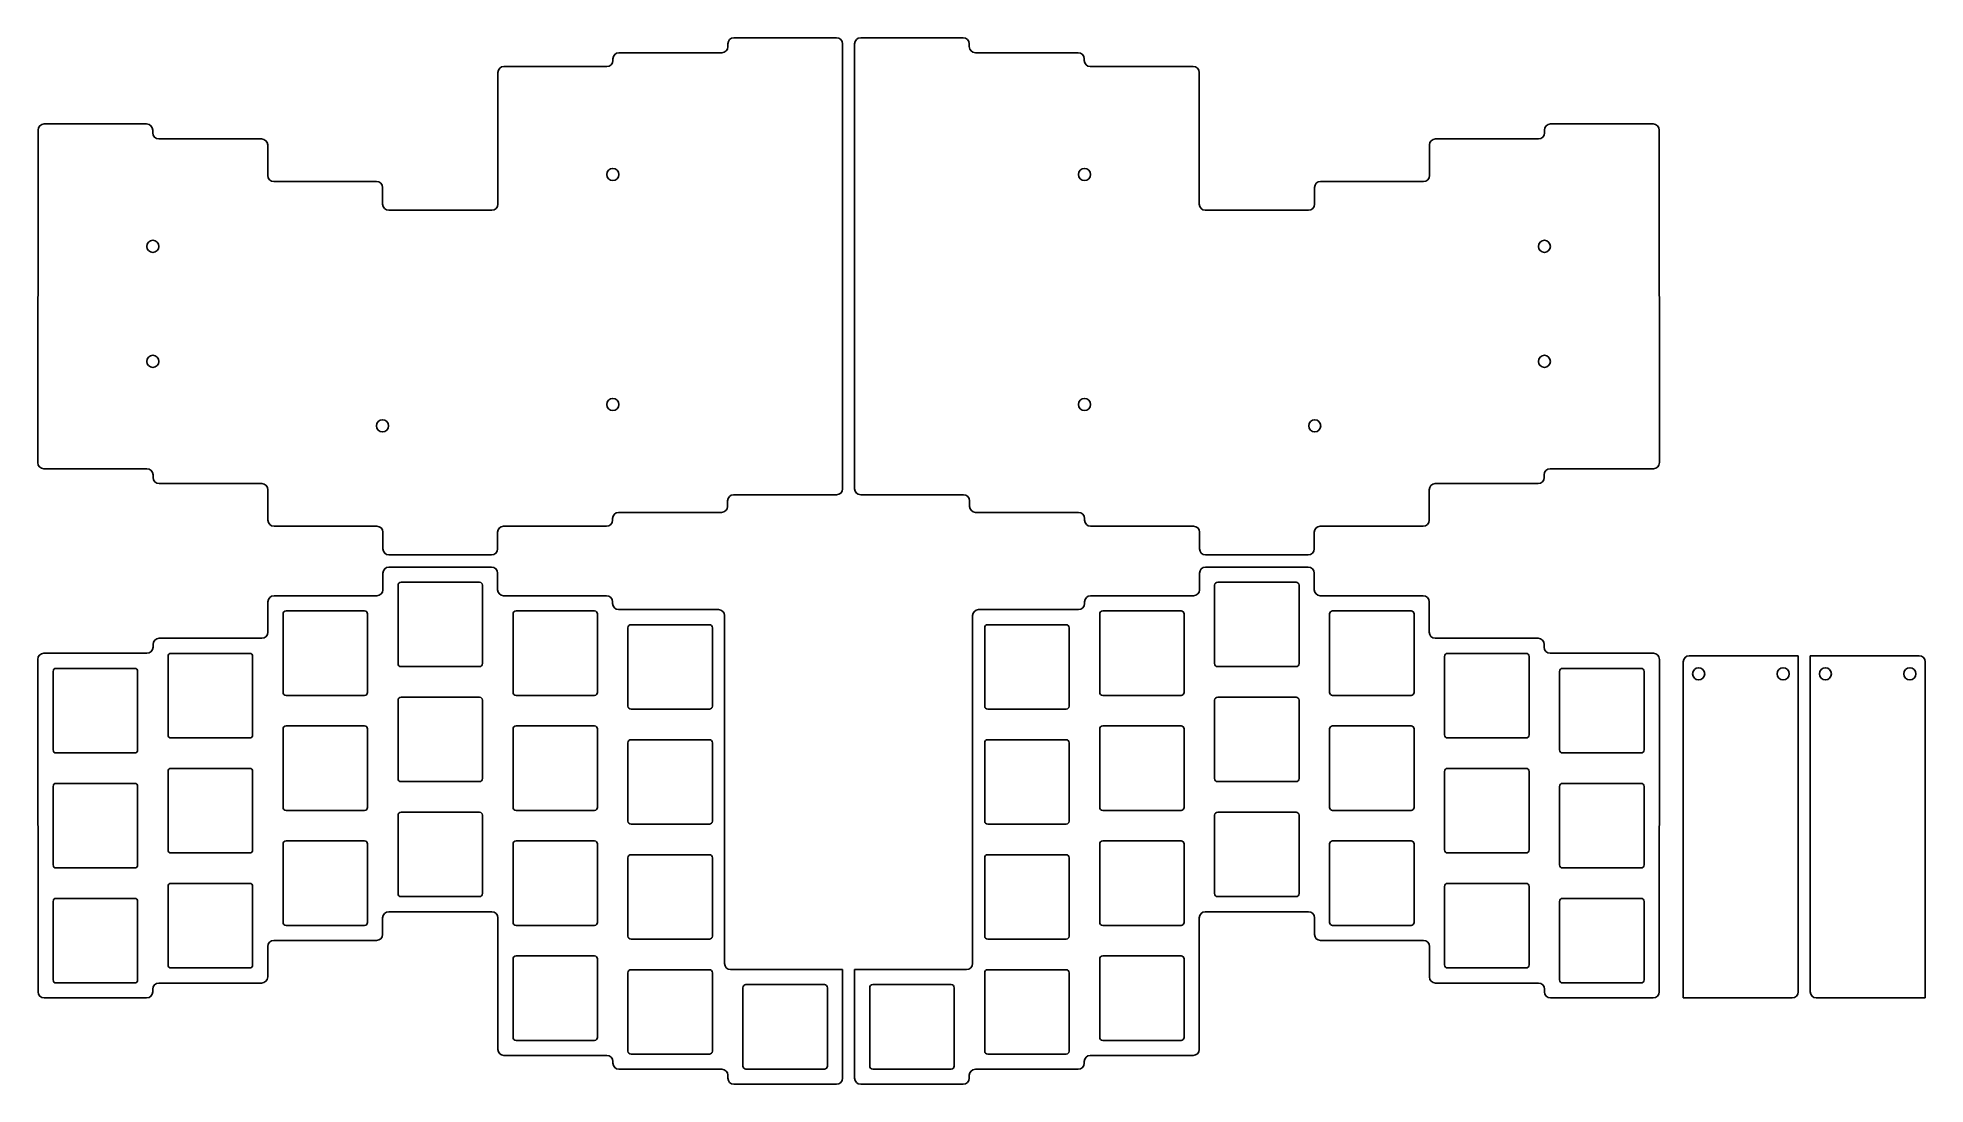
# Model space of a CAD drawing. Header units: millimetres. Extents: x 2 to 315, y 1 to 175.
import ezdxf

# ---------------------------------------------------------------- set-up
doc = ezdxf.new("R2010")
doc.units = ezdxf.units.MM

msp = doc.modelspace()

# ---------------------------------------------------------------- linework, layer by layer
for p, q in [((98.67, 172.11), (115.72, 172.11)), ((116.72, 173.11), (116.72, 173.58)), ((117.72, 174.58), (134.72, 174.58)), ((135.72, 99.88), (135.72, 173.58)), ((137.72, 99.88), (137.72, 173.58)), ((155.72, 174.58), (138.72, 174.58)), ((156.72, 173.11), (156.72, 173.58)), ((174.77, 172.11), (157.72, 172.11)), ((79.62, 169.82), (96.67, 169.82)), ((97.67, 170.82), (97.67, 171.11)), ((175.77, 170.82), (175.77, 171.11)), ((193.82, 169.82), (176.77, 169.82)), ((78.62, 168.82), (78.62, 147.01)), ((194.82, 168.82), (194.82, 147.01)), ((3.42, 160.3), (20.42, 160.3)), ((270.02, 160.3), (253.02, 160.3)), ((2.42, 159.3), (2.37, 104.2)), ((21.42, 158.82), (21.42, 159.3)), ((22.42, 157.82), (39.47, 157.82)), ((40.47, 151.77), (40.47, 156.82)), ((232.97, 151.77), (232.97, 156.82)), ((251.02, 157.82), (233.97, 157.82)), ((252.02, 158.82), (252.02, 159.3)), ((271.07, 104.2), (271.02, 159.3)), ((41.47, 150.77), (58.52, 150.77)), ((231.97, 150.77), (214.92, 150.77)), ((59.52, 147.01), (59.52, 149.77)), ((213.92, 147.01), (213.92, 149.77)), ((60.52, 146.01), (77.62, 146.01)), ((212.92, 146.01), (195.82, 146.01)), ((3.37, 103.2), (20.47, 103.2)), ((21.47, 101.72), (21.47, 102.2)), ((22.47, 100.72), (39.52, 100.72)), ((250.97, 100.72), (233.92, 100.72)), ((251.97, 101.72), (251.97, 102.2)), ((270.07, 103.2), (252.97, 103.2)), ((40.52, 94.67), (40.52, 99.72)), ((116.67, 96.96), (116.67, 97.88)), ((134.72, 98.88), (117.67, 98.88)), ((138.72, 98.88), (155.77, 98.88)), ((156.77, 96.96), (156.77, 97.88)), ((232.92, 94.67), (232.92, 99.72)), ((97.62, 94.67), (97.62, 94.96)), ((98.62, 95.96), (115.67, 95.96)), ((174.82, 95.96), (157.77, 95.96)), ((175.82, 94.67), (175.82, 94.96)), ((41.52, 93.67), (58.57, 93.67)), ((59.57, 89.91), (59.57, 92.67)), ((78.57, 89.91), (78.57, 92.67)), ((79.57, 93.67), (96.62, 93.67)), ((193.87, 93.67), (176.82, 93.67)), ((194.87, 89.91), (194.87, 92.67)), ((213.87, 89.91), (213.87, 92.67)), ((231.92, 93.67), (214.87, 93.67)), ((60.57, 88.91), (77.57, 88.91)), ((212.87, 88.91), (195.87, 88.91)), ((59.57, 85.91), (59.57, 83.15)), ((60.57, 86.91), (77.57, 86.91)), ((78.57, 85.91), (78.57, 83.15)), ((194.87, 85.91), (194.87, 83.15)), ((212.87, 86.91), (195.87, 86.91)), ((213.87, 85.91), (213.87, 83.15)), ((41.52, 82.15), (58.57, 82.15)), ((62.07, 83.91), (62.07, 70.91)), ((62.57, 84.41), (75.57, 84.41)), ((76.07, 83.91), (76.07, 70.91)), ((79.57, 82.15), (96.62, 82.15)), ((193.87, 82.15), (176.82, 82.15)), ((197.37, 83.91), (197.37, 70.91)), ((210.87, 84.41), (197.87, 84.41)), ((211.37, 83.91), (211.37, 70.91)), ((231.92, 82.15), (214.87, 82.15)), ((40.52, 81.15), (40.52, 76.1)), ((43.02, 79.15), (43.02, 66.15)), ((43.52, 79.65), (56.52, 79.65)), ((57.02, 79.15), (57.02, 66.15)), ((81.12, 79.15), (81.12, 66.15)), ((81.62, 79.65), (94.62, 79.65)), ((95.12, 79.15), (95.12, 66.15)), ((97.62, 81.15), (97.62, 80.86)), ((98.62, 79.86), (115.17, 79.86)), ((116.17, 78.86), (116.17, 21.23)), ((157.27, 78.86), (157.27, 21.23)), ((158.27, 79.86), (174.82, 79.86)), ((175.82, 81.15), (175.82, 80.86)), ((178.32, 79.15), (178.32, 66.15)), ((191.82, 79.65), (178.82, 79.65)), ((192.32, 79.15), (192.32, 66.15)), ((216.42, 79.15), (216.42, 66.15)), ((229.92, 79.65), (216.92, 79.65)), ((230.42, 79.15), (230.42, 66.15)), ((232.92, 81.15), (232.92, 76.1)), ((22.47, 75.1), (39.52, 75.1)), ((100.17, 76.86), (100.17, 63.86)), ((100.67, 77.36), (113.67, 77.36)), ((114.17, 76.86), (114.17, 63.86)), ((159.27, 76.86), (159.27, 63.86)), ((172.77, 77.36), (159.77, 77.36)), ((173.27, 76.86), (173.27, 63.86)), ((250.97, 75.1), (233.92, 75.1)), ((3.37, 72.62), (20.47, 72.62)), ((21.47, 74.1), (21.47, 73.62)), ((23.97, 72.1), (23.97, 59.1)), ((24.47, 72.6), (37.47, 72.6)), ((37.97, 72.1), (37.97, 59.1)), ((235.47, 72.1), (235.47, 59.1)), ((248.97, 72.6), (235.97, 72.6)), ((249.47, 72.1), (249.47, 59.1)), ((251.97, 74.1), (251.97, 73.62)), ((270.07, 72.62), (252.97, 72.62)), ((276.01, 72.22), (294.06, 72.22)), ((294.06, 72.22), (294.06, 16.52)), ((314.11, 72.22), (296.06, 72.22)), ((296.06, 72.22), (296.06, 16.52)), ((2.37, 71.62), (2.42, 16.52)), ((4.92, 69.62), (4.92, 56.62)), ((5.42, 70.12), (18.42, 70.12)), ((18.92, 69.62), (18.92, 56.62)), ((62.57, 70.41), (75.57, 70.41)), ((210.87, 70.41), (197.87, 70.41)), ((254.52, 69.62), (254.52, 56.62)), ((268.02, 70.12), (255.02, 70.12)), ((268.52, 69.62), (268.52, 56.62)), ((271.02, 16.52), (271.07, 71.62)), ((275.01, 71.22), (275.01, 15.52)), ((315.11, 71.22), (315.11, 15.52)), ((43.52, 65.65), (56.52, 65.65)), ((62.07, 64.86), (62.07, 51.86)), ((62.57, 65.36), (75.57, 65.36)), ((76.07, 64.86), (76.07, 51.86)), ((81.62, 65.65), (94.62, 65.65)), ((100.67, 63.36), (113.67, 63.36)), ((172.77, 63.36), (159.77, 63.36)), ((191.82, 65.65), (178.82, 65.65)), ((197.37, 64.86), (197.37, 51.86)), ((210.87, 65.36), (197.87, 65.36)), ((211.37, 64.86), (211.37, 51.86)), ((229.92, 65.65), (216.92, 65.65)), ((43.02, 60.1), (43.02, 47.1)), ((43.52, 60.6), (56.52, 60.6)), ((57.02, 60.1), (57.02, 47.1)), ((81.12, 60.1), (81.12, 47.1)), ((81.62, 60.6), (94.62, 60.6)), ((95.12, 60.1), (95.12, 47.1)), ((178.32, 60.1), (178.32, 47.1)), ((191.82, 60.6), (178.82, 60.6)), ((192.32, 60.1), (192.32, 47.1)), ((216.42, 60.1), (216.42, 47.1)), ((229.92, 60.6), (216.92, 60.6)), ((230.42, 60.1), (230.42, 47.1)), ((24.47, 58.6), (37.47, 58.6)), ((100.17, 57.81), (100.17, 44.81)), ((100.67, 58.31), (113.67, 58.31)), ((114.17, 57.81), (114.17, 44.81)), ((159.27, 57.81), (159.27, 44.81)), ((172.77, 58.31), (159.77, 58.31)), ((173.27, 57.81), (173.27, 44.81)), ((248.97, 58.6), (235.97, 58.6)), ((5.42, 56.12), (18.42, 56.12)), ((24.47, 53.55), (37.47, 53.55)), ((248.97, 53.55), (235.97, 53.55)), ((268.02, 56.12), (255.02, 56.12)), ((4.92, 50.57), (4.92, 37.57)), ((5.42, 51.07), (18.42, 51.07)), ((18.92, 50.57), (18.92, 37.57)), ((23.97, 53.05), (23.97, 40.05)), ((37.97, 53.05), (37.97, 40.05)), ((62.57, 51.36), (75.57, 51.36)), ((210.87, 51.36), (197.87, 51.36)), ((235.47, 53.05), (235.47, 40.05)), ((249.47, 53.05), (249.47, 40.05)), ((254.52, 50.57), (254.52, 37.57)), ((268.02, 51.07), (255.02, 51.07)), ((268.52, 50.57), (268.52, 37.57)), ((43.52, 46.6), (56.52, 46.6)), ((62.07, 45.81), (62.07, 32.81)), ((62.57, 46.31), (75.57, 46.31)), ((76.07, 45.81), (76.07, 32.81)), ((81.62, 46.6), (94.62, 46.6)), ((100.67, 44.31), (113.67, 44.31)), ((172.77, 44.31), (159.77, 44.31)), ((191.82, 46.6), (178.82, 46.6)), ((197.37, 45.81), (197.37, 32.81)), ((210.87, 46.31), (197.87, 46.31)), ((211.37, 45.81), (211.37, 32.81)), ((229.92, 46.6), (216.92, 46.6)), ((43.02, 41.05), (43.02, 28.05)), ((43.52, 41.55), (56.52, 41.55)), ((57.02, 41.05), (57.02, 28.05)), ((81.12, 41.05), (81.12, 28.05)), ((81.62, 41.55), (94.62, 41.55)), ((95.12, 41.05), (95.12, 28.05)), ((178.32, 41.05), (178.32, 28.05)), ((191.82, 41.55), (178.82, 41.55)), ((192.32, 41.05), (192.32, 28.05)), ((216.42, 41.05), (216.42, 28.05)), ((229.92, 41.55), (216.92, 41.55)), ((230.42, 41.05), (230.42, 28.05)), ((24.47, 39.55), (37.47, 39.55)), ((100.17, 38.76), (100.17, 25.76)), ((100.67, 39.26), (113.67, 39.26)), ((114.17, 38.76), (114.17, 25.76)), ((159.27, 38.76), (159.27, 25.76)), ((172.77, 39.26), (159.77, 39.26)), ((173.27, 38.76), (173.27, 25.76)), ((248.97, 39.55), (235.97, 39.55)), ((5.42, 37.07), (18.42, 37.07)), ((24.47, 34.5), (37.47, 34.5)), ((248.97, 34.5), (235.97, 34.5)), ((268.02, 37.07), (255.02, 37.07)), ((4.92, 31.52), (4.92, 18.52)), ((5.42, 32.02), (18.42, 32.02)), ((18.92, 31.52), (18.92, 18.52)), ((23.97, 34), (23.97, 21)), ((37.97, 34), (37.97, 21)), ((62.57, 32.31), (75.57, 32.31)), ((210.87, 32.31), (197.87, 32.31)), ((235.47, 34), (235.47, 21)), ((249.47, 34), (249.47, 21)), ((254.52, 31.52), (254.52, 18.52)), ((268.02, 32.02), (255.02, 32.02)), ((268.52, 31.52), (268.52, 18.52)), ((59.52, 28.81), (59.52, 26.05)), ((60.52, 29.81), (77.62, 29.81)), ((78.62, 7), (78.62, 28.81)), ((194.82, 7), (194.82, 28.81)), ((212.92, 29.81), (195.82, 29.81)), ((213.92, 28.81), (213.92, 26.05)), ((41.47, 25.05), (58.52, 25.05)), ((43.52, 27.55), (56.52, 27.55)), ((81.62, 27.55), (94.62, 27.55)), ((100.67, 25.26), (113.67, 25.26)), ((172.77, 25.26), (159.77, 25.26)), ((191.82, 27.55), (178.82, 27.55)), ((231.97, 25.05), (214.92, 25.05)), ((229.92, 27.55), (216.92, 27.55)), ((40.47, 24.05), (40.47, 19)), ((81.12, 22), (81.12, 9)), ((81.62, 22.5), (94.62, 22.5)), ((95.12, 22), (95.12, 9)), ((178.32, 22), (178.32, 9)), ((191.82, 22.5), (178.82, 22.5)), ((192.32, 22), (192.32, 9)), ((232.97, 24.05), (232.97, 19)), ((24.47, 20.5), (37.47, 20.5)), ((100.17, 19.71), (100.17, 6.71)), ((100.67, 20.21), (113.67, 20.21)), ((114.17, 19.71), (114.17, 6.71)), ((117.17, 20.23), (135.72, 20.23)), ((135.72, 2.23), (135.72, 20.23)), ((137.72, 2.23), (137.72, 20.23)), ((156.27, 20.23), (137.72, 20.23)), ((159.27, 19.71), (159.27, 6.71)), ((172.77, 20.21), (159.77, 20.21)), ((173.27, 19.71), (173.27, 6.71)), ((248.97, 20.5), (235.97, 20.5)), ((5.42, 18.02), (18.42, 18.02)), ((21.42, 17), (21.42, 16.52)), ((22.42, 18), (39.47, 18)), ((119.22, 17.23), (119.22, 4.23)), ((119.72, 17.73), (132.72, 17.73)), ((133.22, 17.23), (133.22, 4.23)), ((140.22, 17.23), (140.22, 4.23)), ((153.72, 17.73), (140.72, 17.73)), ((154.22, 17.23), (154.22, 4.23)), ((251.02, 18), (233.97, 18)), ((252.02, 17), (252.02, 16.52)), ((268.02, 18.02), (255.02, 18.02)), ((3.42, 15.52), (20.42, 15.52)), ((270.02, 15.52), (253.02, 15.52)), ((293.06, 15.52), (275.01, 15.52)), ((297.06, 15.52), (315.11, 15.52)), ((81.62, 8.5), (94.62, 8.5)), ((191.82, 8.5), (178.82, 8.5)), ((79.62, 6), (96.67, 6)), ((97.67, 5), (97.67, 4.71)), ((98.67, 3.71), (115.72, 3.71)), ((100.67, 6.21), (113.67, 6.21)), ((119.72, 3.73), (132.72, 3.73)), ((153.72, 3.73), (140.72, 3.73)), ((174.77, 3.71), (157.72, 3.71)), ((172.77, 6.21), (159.77, 6.21)), ((175.77, 5), (175.77, 4.71)), ((193.82, 6), (176.77, 6)), ((116.72, 2.71), (116.72, 2.23)), ((117.72, 1.23), (134.72, 1.23)), ((155.72, 1.23), (138.72, 1.23)), ((156.72, 2.71), (156.72, 2.23))]:
    msp.add_line(p, q)
for centre in [(97.65, 151.94), (175.8, 151.94), (21.45, 140.03), (252, 140.03), (21.45, 120.98), (252, 120.98), (97.65, 113.84), (175.8, 113.84), (59.49, 110.3), (213.95, 110.3), (277.56, 69.22), (291.56, 69.22), (298.56, 69.22), (312.56, 69.22)]:
    msp.add_circle(centre, 1)
for centre, radius, start, end in [((98.67, 171.11), 1, 90, 180), ((115.72, 173.11), 1, 270, 0), ((117.72, 173.58), 1, 90, 180), ((134.72, 173.58), 1, 0, 90), ((138.72, 173.58), 1, 90, 180), ((155.72, 173.58), 1, 0, 90), ((157.72, 173.11), 1, 180, 270), ((174.77, 171.11), 1, 0, 90), ((79.62, 168.82), 1, 90, 180), ((96.67, 170.82), 1, 270, 0), ((176.77, 170.82), 1, 180, 270), ((193.82, 168.82), 1, 0, 90), ((3.42, 159.3), 1, 90, 180), ((20.42, 159.3), 1, 0, 90), ((253.02, 159.3), 1, 90, 180), ((270.02, 159.3), 1, 0, 90), ((22.42, 158.82), 1, 180, 270), ((39.47, 156.82), 1, 0, 90), ((233.97, 156.82), 1, 90, 180), ((251.02, 158.82), 1, 270, 0), ((41.47, 151.77), 1, 180, 270), ((58.52, 149.77), 1, 0, 90), ((214.92, 149.77), 1, 90, 180), ((231.97, 151.77), 1, 270, 0), ((60.52, 147.01), 1, 180, 270), ((77.62, 147.01), 1, 270, 0), ((195.82, 147.01), 1, 180, 270), ((212.92, 147.01), 1, 270, 0), ((3.37, 104.2), 1, 180, 270), ((270.07, 104.2), 1, 270, 0), ((20.47, 102.2), 1, 0, 90), ((22.47, 101.72), 1, 180, 270), ((39.52, 99.72), 1, 0, 90), ((233.92, 99.72), 1, 90, 180), ((250.97, 101.72), 1, 270, 0), ((252.97, 102.2), 1, 90, 180), ((115.67, 96.96), 1, 270, 0), ((117.67, 97.88), 1, 90, 180), ((134.72, 99.88), 1, 270, 0), ((138.72, 99.88), 1, 180, 270), ((155.77, 97.88), 1, 0, 90), ((157.77, 96.96), 1, 180, 270), ((41.52, 94.67), 1, 180, 270), ((96.62, 94.67), 1, 270, 0), ((98.62, 94.96), 1, 90, 180), ((174.82, 94.96), 1, 0, 90), ((176.82, 94.67), 1, 180, 270), ((231.92, 94.67), 1, 270, 0), ((58.57, 92.67), 1, 0, 90), ((79.57, 92.67), 1, 90, 180), ((193.87, 92.67), 1, 0, 90), ((214.87, 92.67), 1, 90, 180), ((60.57, 89.91), 1, 180, 270), ((77.57, 89.91), 1, 270, 0), ((195.87, 89.91), 1, 180, 270), ((212.87, 89.91), 1, 270, 0), ((60.57, 85.91), 1, 90, 180), ((77.57, 85.91), 1, 0, 90), ((195.87, 85.91), 1, 90, 180), ((212.87, 85.91), 1, 0, 90), ((41.52, 81.15), 1, 90, 180), ((58.57, 83.15), 1, 270, 0), ((62.57, 83.91), 0.5, 90, 180), ((75.57, 83.91), 0.5, 0, 90), ((79.57, 83.15), 1, 180, 270), ((96.62, 81.15), 1, 0, 90), ((176.82, 81.15), 1, 90, 180), ((193.87, 83.15), 1, 270, 0), ((197.87, 83.91), 0.5, 90, 180), ((210.87, 83.91), 0.5, 0, 90), ((214.87, 83.15), 1, 180, 270), ((231.92, 81.15), 1, 0, 90), ((43.52, 79.15), 0.5, 90, 180), ((56.52, 79.15), 0.5, 0, 90), ((81.62, 79.15), 0.5, 90, 180), ((94.62, 79.15), 0.5, 0, 90), ((98.62, 80.86), 1, 180, 270), ((115.17, 78.86), 1, 0, 90), ((158.27, 78.86), 1, 90, 180), ((174.82, 80.86), 1, 270, 0), ((178.82, 79.15), 0.5, 90, 180), ((191.82, 79.15), 0.5, 0, 90), ((216.92, 79.15), 0.5, 90, 180), ((229.92, 79.15), 0.5, 0, 90), ((22.47, 74.1), 1, 90, 180), ((39.52, 76.1), 1, 270, 0), ((100.67, 76.86), 0.5, 90, 180), ((113.67, 76.86), 0.5, 0, 90), ((159.77, 76.86), 0.5, 90, 180), ((172.77, 76.86), 0.5, 0, 90), ((233.92, 76.1), 1, 180, 270), ((250.97, 74.1), 1, 0, 90), ((3.37, 71.62), 1, 90, 180), ((20.47, 73.62), 1, 270, 0), ((24.47, 72.1), 0.5, 90, 180), ((37.47, 72.1), 0.5, 0, 90), ((235.97, 72.1), 0.5, 90, 180), ((248.97, 72.1), 0.5, 0, 90), ((252.97, 73.62), 1, 180, 270), ((270.07, 71.62), 1, 0, 90), ((276.01, 71.22), 1, 90, 180), ((314.11, 71.22), 1, 0, 90), ((5.42, 69.62), 0.5, 90, 180), ((18.42, 69.62), 0.5, 0, 90), ((62.57, 70.91), 0.5, 180, 270), ((75.57, 70.91), 0.5, 270, 0), ((197.87, 70.91), 0.5, 180, 270), ((210.87, 70.91), 0.5, 270, 0), ((255.02, 69.62), 0.5, 90, 180), ((268.02, 69.62), 0.5, 0, 90), ((43.52, 66.15), 0.5, 180, 270), ((56.52, 66.15), 0.5, 270, 0), ((81.62, 66.15), 0.5, 180, 270), ((94.62, 66.15), 0.5, 270, 0), ((178.82, 66.15), 0.5, 180, 270), ((191.82, 66.15), 0.5, 270, 0), ((216.92, 66.15), 0.5, 180, 270), ((229.92, 66.15), 0.5, 270, 0), ((62.57, 64.86), 0.5, 90, 180), ((75.57, 64.86), 0.5, 0, 90), ((100.67, 63.86), 0.5, 180, 270), ((113.67, 63.86), 0.5, 270, 0), ((159.77, 63.86), 0.5, 180, 270), ((172.77, 63.86), 0.5, 270, 0), ((197.87, 64.86), 0.5, 90, 180), ((210.87, 64.86), 0.5, 0, 90), ((43.52, 60.1), 0.5, 90, 180), ((56.52, 60.1), 0.5, 0, 90), ((81.62, 60.1), 0.5, 90, 180), ((94.62, 60.1), 0.5, 0, 90), ((178.82, 60.1), 0.5, 90, 180), ((191.82, 60.1), 0.5, 0, 90), ((216.92, 60.1), 0.5, 90, 180), ((229.92, 60.1), 0.5, 0, 90), ((5.42, 56.62), 0.5, 180, 270), ((18.42, 56.62), 0.5, 270, 0), ((24.47, 59.1), 0.5, 180, 270), ((37.47, 59.1), 0.5, 270, 0), ((100.67, 57.81), 0.5, 90, 180), ((113.67, 57.81), 0.5, 0, 90), ((159.77, 57.81), 0.5, 90, 180), ((172.77, 57.81), 0.5, 0, 90), ((235.97, 59.1), 0.5, 180, 270), ((248.97, 59.1), 0.5, 270, 0), ((255.02, 56.62), 0.5, 180, 270), ((268.02, 56.62), 0.5, 270, 0), ((24.47, 53.05), 0.5, 90, 180), ((37.47, 53.05), 0.5, 0, 90), ((235.97, 53.05), 0.5, 90, 180), ((248.97, 53.05), 0.5, 0, 90), ((5.42, 50.57), 0.5, 90, 180), ((18.42, 50.57), 0.5, 0, 90), ((62.57, 51.86), 0.5, 180, 270), ((75.57, 51.86), 0.5, 270, 0), ((197.87, 51.86), 0.5, 180, 270), ((210.87, 51.86), 0.5, 270, 0), ((255.02, 50.57), 0.5, 90, 180), ((268.02, 50.57), 0.5, 0, 90), ((43.52, 47.1), 0.5, 180, 270), ((56.52, 47.1), 0.5, 270, 0), ((81.62, 47.1), 0.5, 180, 270), ((94.62, 47.1), 0.5, 270, 0), ((178.82, 47.1), 0.5, 180, 270), ((191.82, 47.1), 0.5, 270, 0), ((216.92, 47.1), 0.5, 180, 270), ((229.92, 47.1), 0.5, 270, 0), ((62.57, 45.81), 0.5, 90, 180), ((75.57, 45.81), 0.5, 0, 90), ((100.67, 44.81), 0.5, 180, 270), ((113.67, 44.81), 0.5, 270, 0), ((159.77, 44.81), 0.5, 180, 270), ((172.77, 44.81), 0.5, 270, 0), ((197.87, 45.81), 0.5, 90, 180), ((210.87, 45.81), 0.5, 0, 90), ((43.52, 41.05), 0.5, 90, 180), ((56.52, 41.05), 0.5, 0, 90), ((81.62, 41.05), 0.5, 90, 180), ((94.62, 41.05), 0.5, 0, 90), ((178.82, 41.05), 0.5, 90, 180), ((191.82, 41.05), 0.5, 0, 90), ((216.92, 41.05), 0.5, 90, 180), ((229.92, 41.05), 0.5, 0, 90), ((5.42, 37.57), 0.5, 180, 270), ((18.42, 37.57), 0.5, 270, 0), ((24.47, 40.05), 0.5, 180, 270), ((37.47, 40.05), 0.5, 270, 0), ((100.67, 38.76), 0.5, 90, 180), ((113.67, 38.76), 0.5, 0, 90), ((159.77, 38.76), 0.5, 90, 180), ((172.77, 38.76), 0.5, 0, 90), ((235.97, 40.05), 0.5, 180, 270), ((248.97, 40.05), 0.5, 270, 0), ((255.02, 37.57), 0.5, 180, 270), ((268.02, 37.57), 0.5, 270, 0), ((24.47, 34), 0.5, 90, 180), ((37.47, 34), 0.5, 0, 90), ((235.97, 34), 0.5, 90, 180), ((248.97, 34), 0.5, 0, 90), ((5.42, 31.52), 0.5, 90, 180), ((18.42, 31.52), 0.5, 0, 90), ((62.57, 32.81), 0.5, 180, 270), ((75.57, 32.81), 0.5, 270, 0), ((197.87, 32.81), 0.5, 180, 270), ((210.87, 32.81), 0.5, 270, 0), ((255.02, 31.52), 0.5, 90, 180), ((268.02, 31.52), 0.5, 0, 90), ((60.52, 28.81), 1, 90, 180), ((77.62, 28.81), 1, 0, 90), ((195.82, 28.81), 1, 90, 180), ((212.92, 28.81), 1, 0, 90), ((41.47, 24.05), 1, 90, 180), ((43.52, 28.05), 0.5, 180, 270), ((56.52, 28.05), 0.5, 270, 0), ((58.52, 26.05), 1, 270, 0), ((81.62, 28.05), 0.5, 180, 270), ((94.62, 28.05), 0.5, 270, 0), ((100.67, 25.76), 0.5, 180, 270), ((113.67, 25.76), 0.5, 270, 0), ((159.77, 25.76), 0.5, 180, 270), ((172.77, 25.76), 0.5, 270, 0), ((178.82, 28.05), 0.5, 180, 270), ((191.82, 28.05), 0.5, 270, 0), ((214.92, 26.05), 1, 180, 270), ((216.92, 28.05), 0.5, 180, 270), ((229.92, 28.05), 0.5, 270, 0), ((231.97, 24.05), 1, 0, 90), ((81.62, 22), 0.5, 90, 180), ((94.62, 22), 0.5, 0, 90), ((178.82, 22), 0.5, 90, 180), ((191.82, 22), 0.5, 0, 90), ((24.47, 21), 0.5, 180, 270), ((37.47, 21), 0.5, 270, 0), ((39.47, 19), 1, 270, 0), ((100.67, 19.71), 0.5, 90, 180), ((113.67, 19.71), 0.5, 0, 90), ((117.17, 21.23), 1, 180, 270), ((156.27, 21.23), 1, 270, 0), ((159.77, 19.71), 0.5, 90, 180), ((172.77, 19.71), 0.5, 0, 90), ((233.97, 19), 1, 180, 270), ((235.97, 21), 0.5, 180, 270), ((248.97, 21), 0.5, 270, 0), ((3.42, 16.52), 1, 180, 270), ((5.42, 18.52), 0.5, 180, 270), ((18.42, 18.52), 0.5, 270, 0), ((20.42, 16.52), 1, 270, 0), ((22.42, 17), 1, 90, 180), ((119.72, 17.23), 0.5, 90, 180), ((132.72, 17.23), 0.5, 0, 90), ((140.72, 17.23), 0.5, 90, 180), ((153.72, 17.23), 0.5, 0, 90), ((251.02, 17), 1, 0, 90), ((253.02, 16.52), 1, 180, 270), ((255.02, 18.52), 0.5, 180, 270), ((268.02, 18.52), 0.5, 270, 0), ((270.02, 16.52), 1, 270, 0), ((293.06, 16.52), 1, 270, 0), ((297.06, 16.52), 1, 180, 270), ((79.62, 7), 1, 180, 270), ((81.62, 9), 0.5, 180, 270), ((94.62, 9), 0.5, 270, 0), ((100.67, 6.71), 0.5, 180, 270), ((113.67, 6.71), 0.5, 270, 0), ((159.77, 6.71), 0.5, 180, 270), ((172.77, 6.71), 0.5, 270, 0), ((178.82, 9), 0.5, 180, 270), ((191.82, 9), 0.5, 270, 0), ((193.82, 7), 1, 270, 0), ((96.67, 5), 1, 0, 90), ((98.67, 4.71), 1, 180, 270), ((115.72, 2.71), 1, 0, 90), ((119.72, 4.23), 0.5, 180, 270), ((132.72, 4.23), 0.5, 270, 0), ((140.72, 4.23), 0.5, 180, 270), ((153.72, 4.23), 0.5, 270, 0), ((157.72, 2.71), 1, 90, 180), ((174.77, 4.71), 1, 270, 0), ((176.77, 5), 1, 90, 180), ((117.72, 2.23), 1, 180, 270), ((134.72, 2.23), 1, 270, 0), ((138.72, 2.23), 1, 180, 270), ((155.72, 2.23), 1, 270, 0)]:
    msp.add_arc(centre, radius, start, end)

doc.saveas('drawing.dxf')
